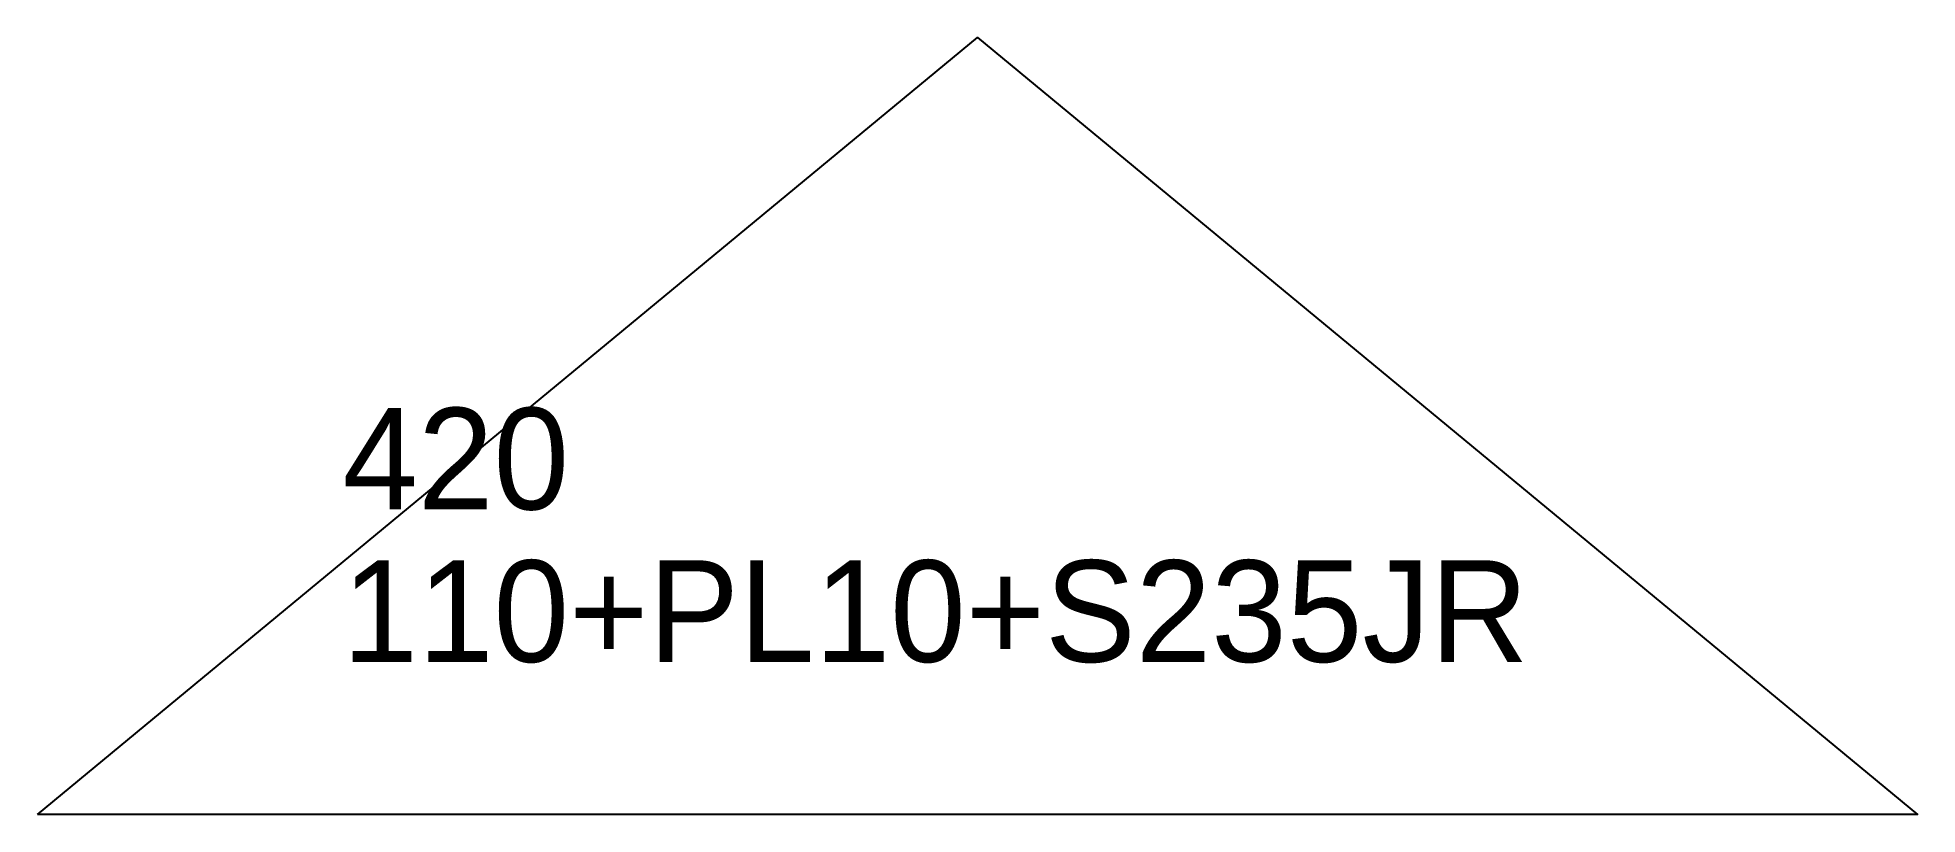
# Model space of a CAD drawing. Extents: x 0 to 185, y 0 to 76.
import ezdxf

# ---------------------------------------------------------------- set-up
doc = ezdxf.new("R2010")
doc.units = 0
for name, color, linetype in [('CUT', 7, 'CONTINUOUS'), ('SCRIBE', 3, 'CONTINUOUS'), ('TEXT', 7, 'CONTINUOUS')]:
    doc.layers.add(name, color=color, linetype=linetype)

msp = doc.modelspace()

# ---------------------------------------------------------------- linework, layer by layer
at = {"layer": 'CUT', "color": 7, "linetype": 'CONTINUOUS'}
msp.add_lwpolyline([(0, 0), (92.51, 76.43), (185.02, 0)], close=True, dxfattribs=at)

# ---------------------------------------------------------------- texts
at = {"layer": 'SCRIBE', "color": 3}
msp.add_text('420', height=10, dxfattribs=at).set_placement((30, 30))
at = {"layer": 'TEXT', "color": 7}
msp.add_text('110+PL10+S235JR', height=10, dxfattribs=at).set_placement((30, 15))

doc.saveas('drawing.dxf')
